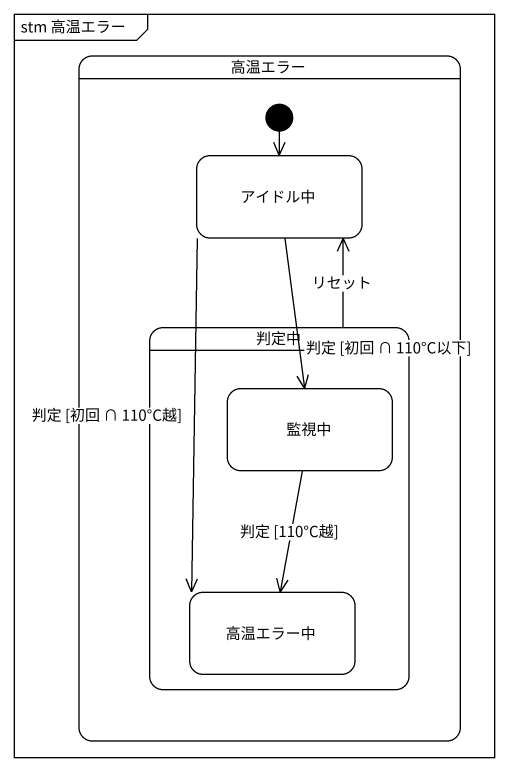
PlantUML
@startuml
mainframe stm 高温エラー
hide empty description
state 高温エラー {
  state アイドル中
  state 判定中 {
    state 監視中
    state 高温エラー中
  }
  [*] --> アイドル中
}
アイドル中 --> 監視中 : 判定 [初回 ∩ 110°C以下]
アイドル中 --> 高温エラー中 : 判定 [初回 ∩ 110°C越]
判定中 -up-> アイドル中 : リセット
監視中 --> 高温エラー中 : 判定 [110°C越]
@enduml
